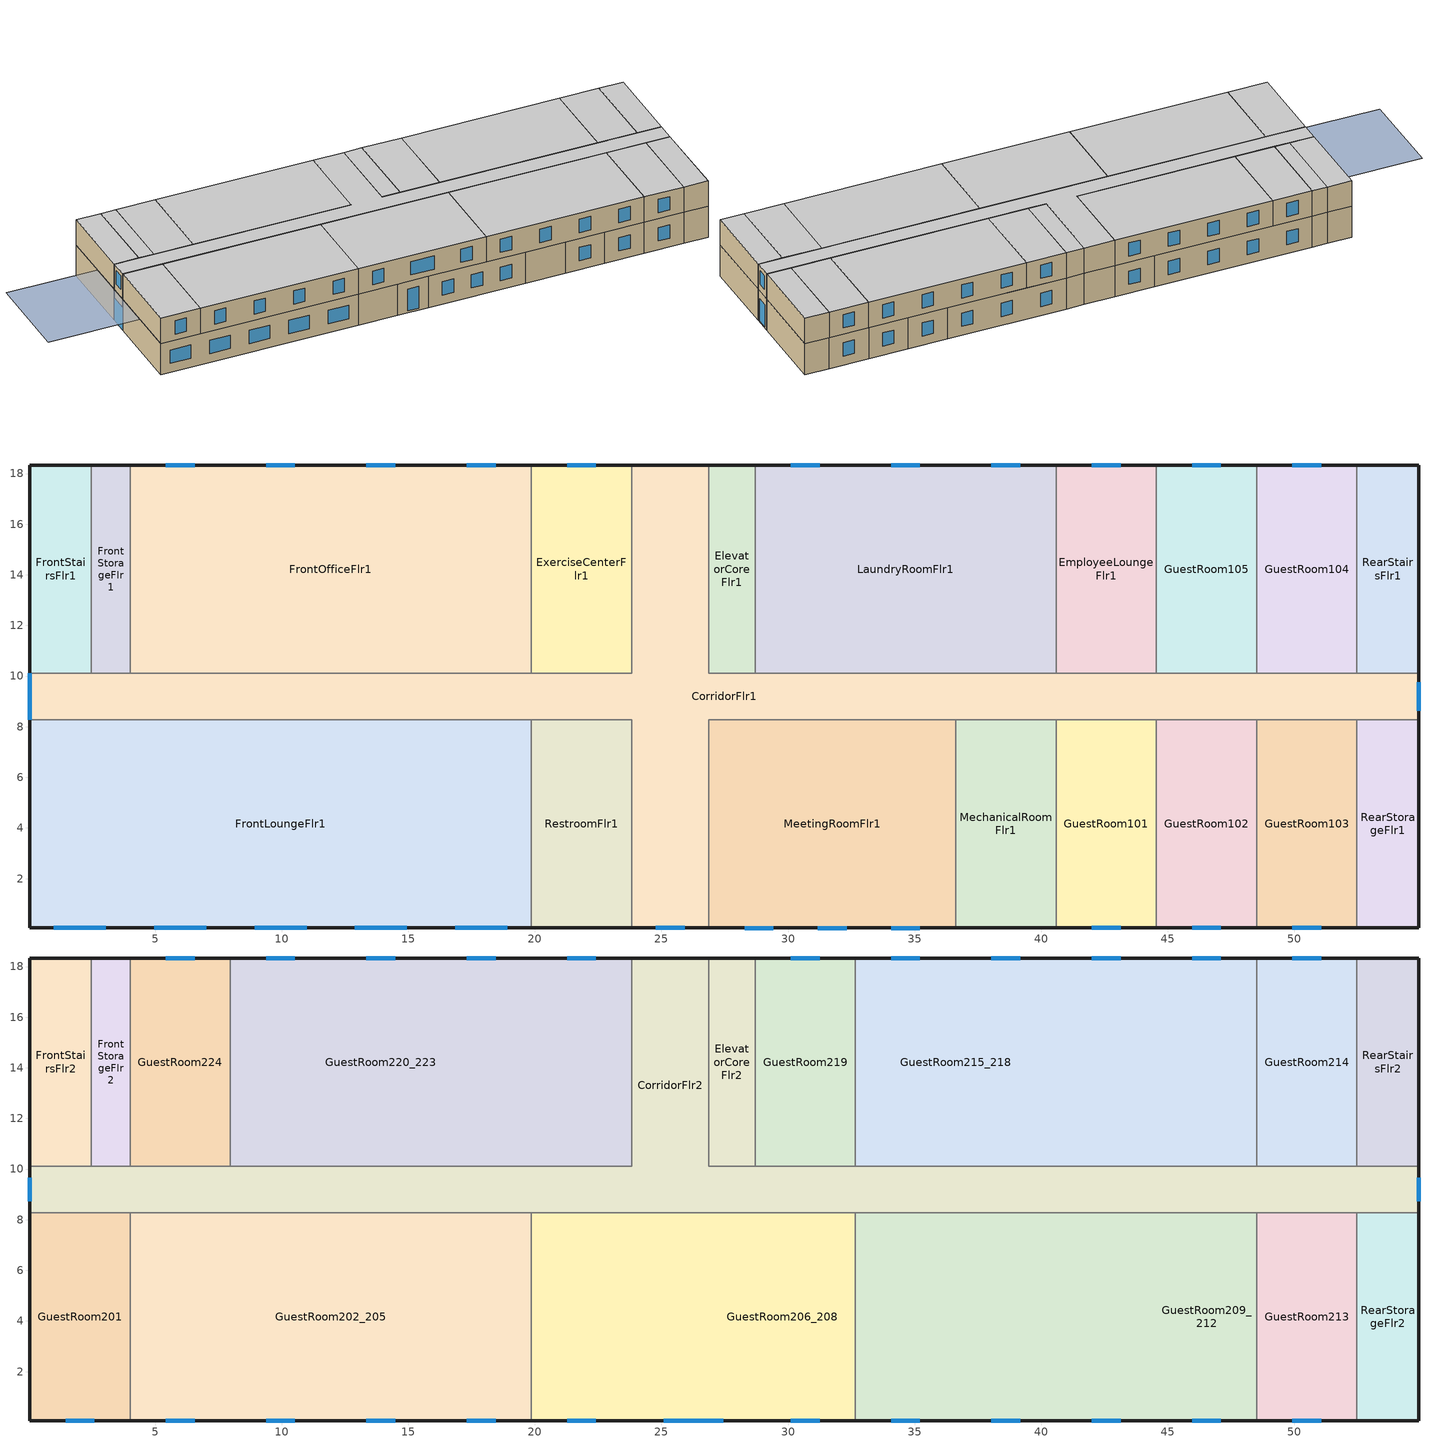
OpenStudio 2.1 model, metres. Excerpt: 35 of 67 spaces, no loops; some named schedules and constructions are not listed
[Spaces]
GuestRoom103
 floor ground: 52.47,8.28 52.47,0.05 48.51,0.05 48.51,8.28 z0
 wall outside: 48.51,0.05 52.47,0.05 z0:3.35
 wall to CorridorFlr1: 52.47,8.28 48.51,8.28 z0:3.35
 wall to RearStorageFlr1: 52.47,0.05 52.47,8.28 z0:3.35
 wall to GuestRoom102: 48.51,8.28 48.51,0.05 z0:3.35
 window: 49.92,0.05 51.06,0.05 z0.95:2.4
FrontStorageFlr1
 floor ground: 4.01,18.34 4.01,10.11 2.49,10.11 2.49,18.34 z0
 wall outside: 4.01,18.34 2.49,18.34 z0:3.35
 wall to FrontOfficeFlr1: 4.01,10.11 4.01,18.34 z0:3.35
 wall to CorridorFlr1: 2.49,10.11 4.01,10.11 z0:3.35
 wall to FrontStairsFlr1: 2.49,18.34 2.49,10.11 z0:3.35
CorridorFlr1
 floor ground: 26.87,18.34 26.87,10.11 54.91,10.11 54.91,8.28 26.87,8.28 26.87,0.05 23.82,0.05 23.82,8.28 0.05,8.28 0.05,10.11 23.82,10.11 23.82,18.34 z0
 wall outside: 0.05,10.11 0.05,8.28 / 23.82,0.05 26.87,0.05 / 54.91,8.28 54.91,10.11 / 26.87,18.34 23.82,18.34 z0:3.35
 wall to RearStairsFlr1: 54.91,10.11 52.47,10.11 z0:3.35
 wall to FrontLoungeFlr1: 0.05,8.28 19.86,8.28 z0:3.35
 wall to GuestRoom104: 52.47,10.11 48.51,10.11 z0:3.35
 wall to LaundryRoomFlr1: 40.59,10.11 28.7,10.11 z0:3.35
 wall to MeetingRoomFlr1: 26.87,0.05 26.87,8.28 36.62,8.28 z0:3.35
 wall to ElevatorCoreFlr1: 28.7,10.11 26.87,10.11 26.87,18.34 z0:3.35
 wall to RestroomFlr1: 19.86,8.28 23.82,8.28 23.82,0.05 z0:3.35
 wall to GuestRoom102: 44.55,8.28 48.51,8.28 z0:3.35
 wall to FrontStairsFlr1: 2.49,10.11 0.05,10.11 z0:3.35
 wall to RearStorageFlr1: 52.47,8.28 54.91,8.28 z0:3.35
 wall to MechanicalRoomFlr1: 36.62,8.28 40.59,8.28 z0:3.35
 wall to ExerciseCenterFlr1: 23.82,18.34 23.82,10.11 19.86,10.11 z0:3.35
 wall to EmployeeLoungeFlr1: 44.55,10.11 40.59,10.11 z0:3.35
 wall to GuestRoom101: 40.59,8.28 44.55,8.28 z0:3.35
 wall to GuestRoom105: 48.51,10.11 44.55,10.11 z0:3.35
 wall to FrontOfficeFlr1: 19.86,10.11 4.01,10.11 z0:3.35
 window: 0.05,10.11 0.05,8.28 z0:2.44; 24.78,0.05 25.92,0.05 / 54.91,8.62 54.91,9.76 z0.19:2.55
MechanicalRoomFlr1
 floor ground: 40.59,8.28 40.59,0.05 36.62,0.05 36.62,8.28 z0
 wall outside: 36.62,0.05 40.59,0.05 z0:3.35
 wall to GuestRoom101: 40.59,0.05 40.59,8.28 z0:3.35
 wall to MeetingRoomFlr1: 36.62,8.28 36.62,0.05 z0:3.35
FrontLoungeFlr1
 floor ground: 19.86,8.28 19.86,0.05 0.05,0.05 0.05,8.28 z0
 wall outside: 0.05,8.28 0.05,0.05 19.86,0.05 z0:3.35
 wall to RestroomFlr1: 19.86,0.05 19.86,8.28 z0:3.35
 window: 16.85,0.05 18.91,0.05 / 12.89,0.05 14.94,0.05 / 8.93,0.05 10.98,0.05 / 1,0.05 3.06,0.05 / 4.97,0.05 7.02,0.05 z0.95:2.4
GuestRoom102
 floor ground: 48.51,8.28 48.51,0.05 44.55,0.05 44.55,8.28 z0
 wall outside: 44.55,0.05 48.51,0.05 z0:3.35
 wall to GuestRoom101: 44.55,8.28 44.55,0.05 z0:3.35
 window: 45.96,0.05 47.1,0.05 z0.95:2.4
GuestRoom104
 floor ground: 52.47,18.34 52.47,10.11 48.51,10.11 48.51,18.34 z0
 wall outside: 52.47,18.34 48.51,18.34 z0:3.35
 wall to GuestRoom105: 48.51,18.34 48.51,10.11 z0:3.35
 wall to RearStairsFlr1: 52.47,10.11 52.47,18.34 z0:3.35
 window: 51.06,18.34 49.92,18.34 z0.95:2.4
ExerciseCenterFlr1
 floor ground: 23.82,18.34 23.82,10.11 19.86,10.11 19.86,18.34 z0
 wall outside: 23.82,18.34 19.86,18.34 z0:3.35
 wall to FrontOfficeFlr1: 19.86,18.34 19.86,10.11 z0:3.35
 window: 22.41,18.34 21.27,18.34 z0.95:2.4
FrontStairsFlr1
 floor ground: 2.49,18.34 2.49,10.11 0.05,10.11 0.05,18.34 z0
 wall outside: 2.49,18.34 0.05,18.34 0.05,10.11 z0:3.35
RestroomFlr1
 floor ground: 23.82,8.28 23.82,0.05 19.86,0.05 19.86,8.28 z0
 wall outside: 19.86,0.05 23.82,0.05 z0:3.35
MeetingRoomFlr1
 floor ground: 36.62,8.28 36.62,0.05 26.87,0.05 26.87,8.28 z0
 wall outside: 26.87,0.05 36.62,0.05 z0:3.35
 window: 34.07,0.05 35.21,0.05 / 28.28,0.05 29.42,0.05 / 31.18,0.05 32.32,0.05 z0.95:2.4
LaundryRoomFlr1
 floor ground: 40.59,18.34 40.59,10.11 28.7,10.11 28.7,18.34 z0
 wall outside: 40.59,18.34 28.7,18.34 z0:3.35
 wall to EmployeeLoungeFlr1: 40.59,10.11 40.59,18.34 z0:3.35
 wall to ElevatorCoreFlr1: 28.7,18.34 28.7,10.11 z0:3.35
 window: 39.18,18.34 38.04,18.34 / 31.25,18.34 30.11,18.34 / 35.21,18.34 34.07,18.34 z0.95:2.4
FrontOfficeFlr1
 floor ground: 19.86,18.34 19.86,10.11 4.01,10.11 4.01,18.34 z0
 wall outside: 19.86,18.34 4.01,18.34 z0:3.35
 window: 14.49,18.34 13.35,18.34 / 10.52,18.34 9.39,18.34 / 18.45,18.34 17.31,18.34 / 6.56,18.34 5.42,18.34 z0.95:2.4
ElevatorCoreFlr1
 floor ground: 28.7,18.34 28.7,10.11 26.87,10.11 26.87,18.34 z0
 wall outside: 28.7,18.34 26.87,18.34 z0:3.35
RearStairsFlr1
 floor ground: 54.91,18.34 54.91,10.11 52.47,10.11 52.47,18.34 z0
 wall outside: 54.91,10.11 54.91,18.34 52.47,18.34 z0:3.35
EmployeeLoungeFlr1
 floor ground: 44.55,18.34 44.55,10.11 40.59,10.11 40.59,18.34 z0
 wall outside: 44.55,18.34 40.59,18.34 z0:3.35
 wall to GuestRoom105: 44.55,10.11 44.55,18.34 z0:3.35
 window: 43.14,18.34 42,18.34 z0.95:2.4
RearStorageFlr1
 floor ground: 54.91,8.28 54.91,0.05 52.47,0.05 52.47,8.28 z0
 wall outside: 52.47,0.05 54.91,0.05 54.91,8.28 z0:3.35
GuestRoom101
 floor ground: 44.55,8.28 44.55,0.05 40.59,0.05 40.59,8.28 z0
 wall outside: 40.59,0.05 44.55,0.05 z0:3.35
 window: 42,0.05 43.14,0.05 z0.95:2.4
GuestRoom105
 floor ground: 48.51,18.34 48.51,10.11 44.55,10.11 44.55,18.34 z0
 wall outside: 48.51,18.34 44.55,18.34 z0:3.35
 window: 47.1,18.34 45.96,18.34 z0.95:2.4
CorridorFlr2
 floor to CorridorFlr1: 26.87,18.34 26.87,10.11 54.91,10.11 54.91,8.28 0.05,8.28 0.05,10.11 23.82,10.11 23.82,18.34 z3.35
 wall outside: 0.05,10.11 0.05,8.28 / 54.91,8.28 54.91,10.11 / 26.87,18.34 23.82,18.34 z3.35:6.1
 wall to GuestRoom201: 0.05,8.28 4.01,8.28 z3.35:6.1
 wall to GuestRoom213: 48.51,8.28 52.47,8.28 z3.35:6.1
 wall to GuestRoom219: 32.66,10.11 28.7,10.11 z3.35:6.1
 wall to GuestRoom209_212: 32.66,8.28 48.51,8.28 z3.35:6.1
 wall to FrontStorageFlr2: 4.01,10.11 2.49,10.11 z3.35:6.1
 wall to RearStairsFlr2: 54.91,10.11 52.47,10.11 z3.35:6.1
 wall to ElevatorCoreFlr2: 28.7,10.11 26.87,10.11 26.87,18.34 z3.35:6.1
 wall to GuestRoom215_218: 48.51,10.11 32.66,10.11 z3.35:6.1
 wall to RearStorageFlr2: 52.47,8.28 54.91,8.28 z3.35:6.1
 wall to FrontStairsFlr2: 2.49,10.11 0.05,10.11 z3.35:6.1
 wall to GuestRoom206_208: 19.86,8.28 32.66,8.28 z3.35:6.1
 wall to GuestRoom220_223: 23.82,18.34 23.82,10.11 7.97,10.11 z3.35:6.1
 wall to GuestRoom202_205: 4.01,8.28 19.86,8.28 z3.35:6.1
 wall to GuestRoom224: 7.97,10.11 4.01,10.11 z3.35:6.1
 wall to GuestRoom214: 52.47,10.11 48.51,10.11 z3.35:6.1
 window: 0.05,9.66 0.05,8.73 / 54.91,8.73 54.91,9.66 z4.19:5.61
 ceiling to CorridorFlr3: 54.91,8.28 54.91,10.11 26.87,10.11 26.87,18.34 23.82,18.34 23.82,10.11 0.05,10.11 0.05,8.28 z6.1
GuestRoom201
 floor to FrontLoungeFlr1: 4.01,8.28 4.01,0.05 0.05,0.05 0.05,8.28 z3.35
 wall outside: 0.05,8.28 0.05,0.05 4.01,0.05 z3.35:6.1
 wall to GuestRoom202_205: 4.01,0.05 4.01,8.28 z3.35:6.1
 window: 1.46,0.05 2.6,0.05 z4:5.45
 ceiling to GuestRoom301: 4.01,0.05 4.01,8.28 0.05,8.28 0.05,0.05 z6.1
GuestRoom220_223
 floor to FrontOfficeFlr1: 19.86,18.34 19.86,10.11 7.97,10.11 7.97,18.34 z3.35
 floor to ExerciseCenterFlr1: 23.82,18.34 23.82,10.11 19.86,10.11 19.86,18.34 z3.35
 wall outside: 23.82,18.34 7.97,18.34 z3.35:6.1
 wall to GuestRoom224: 7.97,18.34 7.97,10.11 z3.35:6.1
 window: 22.41,18.34 21.27,18.34 / 18.45,18.34 17.31,18.34 / 14.49,18.34 13.35,18.34 / 10.52,18.34 9.39,18.34 z4:5.45
 ceiling to GuestRoom320_323: 23.82,10.11 23.82,18.34 7.97,18.34 7.97,10.11 z6.1
GuestRoom202_205
 floor to FrontLoungeFlr1: 19.86,8.28 19.86,0.05 4.01,0.05 4.01,8.28 z3.35
 wall outside: 4.01,0.05 19.86,0.05 z3.35:6.1
 wall to GuestRoom206_208: 19.86,0.05 19.86,8.28 z3.35:6.1
 window: 17.31,0.05 18.45,0.05 / 9.39,0.05 10.52,0.05 / 13.35,0.05 14.49,0.05 / 5.42,0.05 6.56,0.05 z4:5.45
 ceiling to GuestRoom302_305: 19.86,0.05 19.86,8.28 4.01,8.28 4.01,0.05 z6.1
GuestRoom219
 floor to LaundryRoomFlr1: 32.66,18.34 32.66,10.11 28.7,10.11 28.7,18.34 z3.35
 wall outside: 32.66,18.34 28.7,18.34 z3.35:6.1
 wall to GuestRoom215_218: 32.66,10.11 32.66,18.34 z3.35:6.1
 wall to ElevatorCoreFlr2: 28.7,18.34 28.7,10.11 z3.35:6.1
 window: 31.25,18.34 30.11,18.34 z4:5.45
 ceiling to GuestRoom319: 32.66,10.11 32.66,18.34 28.7,18.34 28.7,10.11 z6.1
GuestRoom215_218
 floor to EmployeeLoungeFlr1: 44.55,18.34 44.55,10.11 40.59,10.11 40.59,18.34 z3.35
 floor to LaundryRoomFlr1: 40.59,18.34 40.59,10.11 32.66,10.11 32.66,18.34 z3.35
 floor to GuestRoom105: 48.51,18.34 48.51,10.11 44.55,10.11 44.55,18.34 z3.35
 wall outside: 48.51,18.34 32.66,18.34 z3.35:6.1
 wall to GuestRoom214: 48.51,10.11 48.51,18.34 z3.35:6.1
 window: 43.14,18.34 42,18.34 / 39.18,18.34 38.04,18.34 / 47.1,18.34 45.96,18.34 / 35.21,18.34 34.07,18.34 z4:5.45
 ceiling to GuestRoom315_318: 48.51,10.11 48.51,18.34 32.66,18.34 32.66,10.11 z6.1
GuestRoom213
 floor to GuestRoom103: 52.47,8.28 52.47,0.05 48.51,0.05 48.51,8.28 z3.35
 wall outside: 48.51,0.05 52.47,0.05 z3.35:6.1
 wall to GuestRoom209_212: 48.51,8.28 48.51,0.05 z3.35:6.1
 wall to RearStorageFlr2: 52.47,0.05 52.47,8.28 z3.35:6.1
 window: 49.92,0.05 51.06,0.05 z4:5.45
 ceiling to GuestRoom313: 52.47,0.05 52.47,8.28 48.51,8.28 48.51,0.05 z6.1
FrontStorageFlr2
 floor to FrontStorageFlr1: 4.01,18.34 4.01,10.11 2.49,10.11 2.49,18.34 z3.35
 wall outside: 4.01,18.34 2.49,18.34 z3.35:6.1
 wall to FrontStairsFlr2: 2.49,18.34 2.49,10.11 z3.35:6.1
 wall to GuestRoom224: 4.01,10.11 4.01,18.34 z3.35:6.1
 ceiling to FrontStorageFlr3: 4.01,10.11 4.01,18.34 2.49,18.34 2.49,10.11 z6.1
GuestRoom206_208
 floor to RestroomFlr1: 23.82,8.28 23.82,0.05 19.86,0.05 19.86,8.28 z3.35
 floor to CorridorFlr1: 26.87,8.28 26.87,0.05 23.82,0.05 23.82,8.28 z3.35
 floor to MeetingRoomFlr1: 32.66,8.28 32.66,0.05 26.87,0.05 26.87,8.28 z3.35
 wall outside: 19.86,0.05 32.66,0.05 z3.35:6.1
 wall to GuestRoom209_212: 32.66,0.05 32.66,8.28 z3.35:6.1
 window: 25.08,0.05 27.44,0.05 / 21.27,0.05 22.41,0.05 / 30.11,0.05 31.25,0.05 z4:5.45
 ceiling to GuestRoom306_308: 32.66,0.05 32.66,8.28 19.86,8.28 19.86,0.05 z6.1
RearStorageFlr2
 floor to RearStorageFlr1: 54.91,8.28 54.91,0.05 52.47,0.05 52.47,8.28 z3.35
 wall outside: 52.47,0.05 54.91,0.05 54.91,8.28 z3.35:6.1
 ceiling to RearStorageFlr3: 54.91,0.05 54.91,8.28 52.47,8.28 52.47,0.05 z6.1
ElevatorCoreFlr2
 floor to ElevatorCoreFlr1: 28.7,18.34 28.7,10.11 26.87,10.11 26.87,18.34 z3.35
 wall outside: 28.7,18.34 26.87,18.34 z3.35:6.1
 ceiling to ElevatorCoreFlr3: 28.7,10.11 28.7,18.34 26.87,18.34 26.87,10.11 z6.1
GuestRoom224
 floor to FrontOfficeFlr1: 7.97,18.34 7.97,10.11 4.01,10.11 4.01,18.34 z3.35
 wall outside: 7.97,18.34 4.01,18.34 z3.35:6.1
 window: 6.56,18.34 5.42,18.34 z4:5.45
 ceiling to GuestRoom324: 7.97,10.11 7.97,18.34 4.01,18.34 4.01,10.11 z6.1
RearStairsFlr2
 floor to RearStairsFlr1: 54.91,18.34 54.91,10.11 52.47,10.11 52.47,18.34 z3.35
 wall outside: 54.91,10.11 54.91,18.34 52.47,18.34 z3.35:6.1
 wall to GuestRoom214: 52.47,18.34 52.47,10.11 z3.35:6.1
 ceiling to RearStairsFlr3: 54.91,10.11 54.91,18.34 52.47,18.34 52.47,10.11 z6.1
FrontStairsFlr2
 floor to FrontStairsFlr1: 2.49,18.34 2.49,10.11 0.05,10.11 0.05,18.34 z3.35
 wall outside: 2.49,18.34 0.05,18.34 0.05,10.11 z3.35:6.1
 ceiling to FrontStairsFlr3: 2.49,10.11 2.49,18.34 0.05,18.34 0.05,10.11 z6.1
GuestRoom209_212
 floor to GuestRoom102: 48.51,8.28 48.51,0.05 44.55,0.05 44.55,8.28 z3.35
 floor to GuestRoom101: 44.55,8.28 44.55,0.05 40.59,0.05 40.59,8.28 z3.35
 floor to MeetingRoomFlr1: 36.62,8.28 36.62,0.05 32.66,0.05 32.66,8.28 z3.35
 floor to MechanicalRoomFlr1: 40.59,8.28 40.59,0.05 36.62,0.05 36.62,8.28 z3.35
 wall outside: 32.66,0.05 48.51,0.05 z3.35:6.1
 window: 34.07,0.05 35.21,0.05 / 38.04,0.05 39.18,0.05 / 45.96,0.05 47.1,0.05 / 42,0.05 43.14,0.05 z4:5.45
 ceiling to GuestRoom309_312: 48.51,0.05 48.51,8.28 32.66,8.28 32.66,0.05 z6.1
GuestRoom214
 floor to GuestRoom104: 52.47,18.34 52.47,10.11 48.51,10.11 48.51,18.34 z3.35
 wall outside: 52.47,18.34 48.51,18.34 z3.35:6.1
 window: 51.06,18.34 49.92,18.34 z4:5.45
 ceiling to GuestRoom314: 52.47,10.11 52.47,18.34 48.51,18.34 48.51,10.11 z6.1
shading: 0,4.57 0,13.72 -9.14,13.72 -9.14,4.57 z3.35
[Site]
Whitehorse_YT_CAN: Latitude {deg}=60.72; Longitude {deg}=-135.07; Time Zone {hr}=-8; Elevation {m}=703; Terrain=Suburbs
[Building]
NECB 2011-SmallHotel-NECB HDD Method-CAN_YT_Whitehorse.719640_CWEC.epw created: 2017-06-30 16:48:31 +0000: North Axis {deg}=180; Default Construction Set=NECB 2011 - SmHotel - NECB HDD Method at climate 7b; Standards Number of Stories=4; Standards Number of Above Ground Stories=4; Standards Building Type=SmallHotel
[Site:GroundTemperature:BuildingSurface]
19.527, 19.502, 19.536, 19.598, 20.002, 21.64, 22.225, 22.375, 21.449, 20.121, 19.802, 19.633
[Site:WaterMainsTemperature]
Calculation Method=Correlation; Annual Average Outdoor Air Temperature {C}=-1.08333; Maximum Difference In Monthly Average Outdoor Air Temperatures {deltaC}=34.5
[SizingPeriod:DesignDay] Barometric Pressure {Pa}=93160; Sky Clearness=0; Rain Indicator=0; Snow Indicator=0; Day of Month=21; Daylight Saving Time Indicator=0; Humidity Indicating Type=Wetbulb; Dry-Bulb Temperature Range Modifier Type=DefaultMultipliers
Name | Maximum Dry-Bulb Temperature {C} | Daily Dry-Bulb Temperature Range {deltaC} | Humidity Indicating Conditions at Maximum Dry-Bulb | Wind Speed {m/s} | Wind Direction {deg} | Month | Day Type | Solar Model Indicator | ASHRAE Taub | ASHRAE Taud
Whitehorse Ann Clg .4% Condns DB=>MWB | 25.6 | 11.6 | 14.1 | 3.5 | 160 | 7 | SummerDesignDay | ASHRAETau | 0.378 | 2.196
Whitehorse Ann Clg .4% Condns WB=>MDB | 23.5 | 11.6 | 14.7 | 3.5 | 160 | 7 | SummerDesignDay | ASHRAETau | 0.378 | 2.196
Whitehorse Ann Htg 99.6% Condns DB | -40 | 0 | -40 | 0.6 | 0 | 1 | WinterDesignDay | ASHRAEClearSky
[Material:NoMass]
CP02 CARPET PAD: Roughness=VeryRough; Thermal Resistance {m2-K/W}=0.21648; Thermal Absorptance=0.9; Solar Absorptance=0.7; Visible Absorptance=0.8
[Material]
Name | Roughness | Thickness {m} | Conductivity {W/m-K} | Density {kg/m3} | Specific Heat {J/kg-K} | Thermal Absorptance | Solar Absorptance | Visible Absorptance
100mm Normalweight concrete floor | MediumSmooth | 0.1016 | 2.31 | 2322 | 832
G01 13mm gypsum board | Smooth | 0.0127 | 0.16 | 800 | 1090 | 0.9 | 0.7 | 0.5
G05 25mm wood | MediumSmooth | 0.0254 | 0.15 | 608 | 1630 | 0.9 | 0.5 | 0.5
[Construction]
Typical Interior Floor: 100mm Normalweight concrete floor, CP02 CARPET PAD
Typical Interior Wall: G01 13mm gypsum board, G01 13mm gypsum board
Typical Interior Ceiling: CP02 CARPET PAD, 100mm Normalweight concrete floor
Typical Interior Window: Clear 3mm
Typical Interior Door; Typical Interior Partition: G05 25mm wood
Customized Fenestration: cond=0.220 tvis=0.220 tsol=0.232: Customized Fenestration:: cond=0.220 tvis=0.220 tsol=0.232
Customized Fenestration: cond=0.220 tvis=0.441 tsol=0.279: Customized Fenestration:: cond=0.220 tvis=0.441 tsol=0.279
Customized Fenestration: cond=0.220 tvis=0.294 tsol=0.332: Customized Fenestration:: cond=0.220 tvis=0.294 tsol=0.332
Customized Fenestration: cond=0.220 tvis=0.898 tsol=0.837: Customized Fenestration:: cond=0.220 tvis=0.898 tsol=0.837
[DefaultConstructionSet]
NECB 2011 - SmHotel - NECB HDD Method at climate 7b: Default Exterior Surface Constructions=NECB 2011 - SmHotel - NECB HDD Method at climate 7b; Default Interior Surface Constructions=Default Surface Constructions 2; Default Ground Contact Surface Constructions=NECB 2011 - SmHotel - NECB HDD Method at climate 7b 1; Default Exterior SubSurface Constructions=NECB 2011 - SmHotel - NECB HDD Method at climate 7b; Default Interior SubSurface Constructions=Default Sub Surface Constructions 2; Interior Partition Construction=Typical Interior Partition
[DefaultSurfaceConstructions]
Name | Floor Construction | Wall Construction | Roof Ceiling Construction
Default Surface Constructions 2 | Typical Interior Floor | Typical Interior Wall | Typical Interior Ceiling
NECB 2011 - SmHotel - NECB HDD Method at climate 7b | Customized opaque construction {b6e6980d-f9ce-4563-b4f9-e8d06c49eb08} to conductance of 0.162 | Customized opaque construction {3124539f-1a14-46c7-a4a0-7cc0cec9b20c} to conductance of 0.21 | Customized opaque construction {9887b55e-a6e0-4bee-a779-59ad455b0d6f} to conductance of 0.162
NECB 2011 - SmHotel - NECB HDD Method at climate 7b 1 | Customized opaque construction {15095b2c-75a5-4905-a1e5-67b1da98daad} to conductance of 0.757 | Customized opaque construction {15095b2c-75a5-4905-a1e5-67b1da98daad} to conductance of 0.284 | Customized opaque construction {15095b2c-75a5-4905-a1e5-67b1da98daad} to conductance of 0.284
[DefaultSubSurfaceConstructions]
Name | Fixed Window Construction | Operable Window Construction | Door Construction | Glass Door Construction | Overhead Door Construction | Skylight Construction | Tubular Daylight Dome Construction | Tubular Daylight Diffuser Construction
Default Sub Surface Constructions 2 | Typical Interior Window | Typical Interior Window | Typical Interior Door
NECB 2011 - SmHotel - NECB HDD Method at climate 7b | Customized Fenestration: cond=0.220 tvis=0.220 tsol=0.232 | Customized Fenestration: cond=0.220 tvis=0.220 tsol=0.232 | Customized opaque construction {3133b8ce-da99-496d-9bcb-5a3419247703} to conductance of 2.2 | Customized Fenestration: cond=0.220 tvis=0.441 tsol=0.279 | Customized opaque construction {ce09a3fc-4382-40ce-b0b4-e3fbd087a4b7} to conductance of 2.2 | Customized Fenestration: cond=0.220 tvis=0.294 tsol=0.332 | Customized Fenestration: cond=0.220 tvis=0.898 tsol=0.837 | Customized Fenestration: cond=0.220 tvis=0.898 tsol=0.837
[WindowMaterial:Glazing]
Clear 3mm: Optical Data Type=SpectralAverage; Thickness {m}=0.003; Solar Transmittance at Normal Incidence=0.837; Front Side Solar Reflectance at Normal Incidence=0.075; Back Side Solar Reflectance at Normal Incidence=0.075; Visible Transmittance at Normal Incidence=0.898; Front Side Visible Reflectance at Normal Incidence=0.081; Back Side Visible Reflectance at Normal Incidence=0.081; Infrared Transmittance at Normal Incidence=0; Front Side Infrared Hemispherical Emissivity=0.84; Back Side Infrared Hemispherical Emissivity=0.84; Conductivity {W/m-K}=0.9; Dirt Correction Factor for Solar and Visible Transmittance=1; Solar Diffusing=No
[WindowMaterial:SimpleGlazingSystem] U-Factor {W/m2-K}=2.2; Solar Heat Gain Coefficient=0.6; Visible Transmittance=0.21
Customized Fenestration:: cond=0.220 tvis=0.220 tsol=0.232; Customized Fenestration:: cond=0.220 tvis=0.441 tsol=0.279; Customized Fenestration:: cond=0.220 tvis=0.294 tsol=0.332; Customized Fenestration:: cond=0.220 tvis=0.898 tsol=0.837
[Space]
Name | Space Type | Building Story | Thermal Zone
GuestRoom103 | Space Function Hway lodging - rooms | BuildingStory1 | Sp-GuestRoom103 Sys-1 Flr-2 Sch-F HPlcmt-north ZN
GuestRoom209_212 | Space Function Hway lodging - rooms | BuildingStory2 | Sp-GuestRoom209_212 Sys-1 Flr-1 Sch-F HPlcmt-north ZN
CorridorFlr2 | Space Function Corr. >= 2.4m wide-sch-F | BuildingStory2 | Sp-CorridorFlr2 Sys-1 Flr-1 Sch-F HPlcmt-south ZN
FrontStairsFlr2 | Space Function Stairway-sch-F | BuildingStory2 | Sp-FrontStairsFlr2 Sys-4 Flr-1 Sch-F HPlcmt-east ZN
FrontStorageFlr1 | Space Function Storage area - occsens | BuildingStory1 | Sp-FrontStorageFlr1 Sys-4 Flr-2 Sch-E HPlcmt-south ZN
GuestRoom105 | Space Function Hway lodging - rooms | BuildingStory1 | Sp-GuestRoom105 Sys-1 Flr-2 Sch-F HPlcmt-south ZN
CorridorFlr1 | Space Function Corr. >= 2.4m wide-sch-F | BuildingStory1 | Sp-CorridorFlr1 Sys-3 Flr-2 Sch-F HPlcmt-north ZN
GuestRoom224 | Space Function Hway lodging - rooms | BuildingStory2 | Sp-GuestRoom224 Sys-1 Flr-1 Sch-F HPlcmt-south ZN
MechanicalRoomFlr1 | Space Function Electrical/Mechanical-sch-F | BuildingStory1 | Sp-MechanicalRoomFlr1 Sys-3 Flr-2 Sch-F HPlcmt-north ZN
GuestRoom215_218 | Space Function Hway lodging - rooms | BuildingStory2 | Sp-GuestRoom215_218 Sys-1 Flr-1 Sch-F HPlcmt-south ZN
GuestRoom201 | Space Function Hway lodging - rooms | BuildingStory2 | Sp-GuestRoom201 Sys-1 Flr-1 Sch-F HPlcmt-east ZN
ElevatorCoreFlr1 | Space Function Lobby - elevator | BuildingStory1 | Sp-ElevatorCoreFlr1 Sys-3 Flr-2 Sch-C HPlcmt-south ZN
GuestRoom220_223 | Space Function Hway lodging - rooms | BuildingStory2 | Sp-GuestRoom220_223 Sys-1 Flr-1 Sch-F HPlcmt-south ZN
FrontLoungeFlr1 | Space Function Hotel/Motel - lobby | BuildingStory1 | Sp-FrontLoungeFlr1 Sys-3 Flr-2 Sch-H HPlcmt-north ZN
GuestRoom101 | Space Function Hway lodging - rooms | BuildingStory1 | Sp-GuestRoom101 Sys-1 Flr-2 Sch-F HPlcmt-north ZN
GuestRoom102 | Space Function Hway lodging - rooms | BuildingStory1 | Sp-GuestRoom102 Sys-1 Flr-2 Sch-F HPlcmt-north ZN
GuestRoom202_205 | Space Function Hway lodging - rooms | BuildingStory2 | Sp-GuestRoom202_205 Sys-1 Flr-1 Sch-F HPlcmt-north ZN
GuestRoom104 | Space Function Hway lodging - rooms | BuildingStory1 | Sp-GuestRoom104 Sys-1 Flr-2 Sch-F HPlcmt-south ZN
ExerciseCenterFlr1 | Space Function Gym - fitness | BuildingStory1 | Sp-ExerciseCenterFlr1 Sys-6 Flr-2 Sch-B HPlcmt-south ZN
FrontStairsFlr1 | Space Function Stairway-sch-F | BuildingStory1 | Sp-FrontStairsFlr1 Sys-4 Flr-2 Sch-F HPlcmt-east ZN
RestroomFlr1 | Space Function Washroom-sch-F | BuildingStory1 | Sp-RestroomFlr1 Sys-3 Flr-2 Sch-F HPlcmt-north ZN
GuestRoom219 | Space Function Hway lodging - rooms | BuildingStory2 | Sp-GuestRoom219 Sys-1 Flr-1 Sch-F HPlcmt-south ZN
GuestRoom213 | Space Function Hway lodging - rooms | BuildingStory2 | Sp-GuestRoom213 Sys-1 Flr-1 Sch-F HPlcmt-north ZN
MeetingRoomFlr1 | Space Function Electrical/Mechanical-sch-F | BuildingStory1 | Sp-MeetingRoomFlr1 Sys-3 Flr-2 Sch-F HPlcmt-north ZN
RearStorageFlr2 | Space Function Storage area - occsens | BuildingStory2 | Sp-RearStorageFlr2 Sys-4 Flr-1 Sch-E HPlcmt-west ZN
FrontStorageFlr2 | Space Function Storage area - occsens | BuildingStory2 | Sp-FrontStorageFlr2 Sys-4 Flr-1 Sch-E HPlcmt-south ZN
RearStairsFlr1 | Space Function Stairway-sch-F | BuildingStory1 | Sp-RearStairsFlr1 Sys-1 Flr-2 Sch-F HPlcmt-west ZN
GuestRoom206_208 | Space Function Hway lodging - rooms | BuildingStory2 | Sp-GuestRoom206_208 Sys-1 Flr-1 Sch-F HPlcmt-north ZN
ElevatorCoreFlr2 | Space Function Lobby - elevator | BuildingStory2 | Sp-ElevatorCoreFlr2 Sys-3 Flr-1 Sch-C HPlcmt-south ZN
RearStorageFlr1 | Space Function Storage area - occsens | BuildingStory1 | Sp-RearStorageFlr1 Sys-4 Flr-2 Sch-E HPlcmt-west ZN
LaundryRoomFlr1 | Space Function Storage area - occsens | BuildingStory1 | Sp-LaundryRoomFlr1 Sys-4 Flr-2 Sch-E HPlcmt-south ZN
FrontOfficeFlr1 | Space Function Office - enclosed | BuildingStory1 | Sp-FrontOfficeFlr1 Sys-6 Flr-2 Sch-A HPlcmt-south ZN
EmployeeLoungeFlr1 | Space Function Lounge/recreation | BuildingStory1 | Sp-EmployeeLoungeFlr1 Sys-3 Flr-2 Sch-B HPlcmt-south ZN
RearStairsFlr2 | Space Function Stairway-sch-F | BuildingStory2 | Sp-RearStairsFlr2 Sys-1 Flr-1 Sch-F HPlcmt-west ZN
GuestRoom214 | Space Function Hway lodging - rooms | BuildingStory2 | Sp-GuestRoom214 Sys-1 Flr-1 Sch-F HPlcmt-south ZN
[SpaceType] Standards Building Type=Space Function
Name | Default Schedule Set | Design Specification Outdoor Air Object | Standards Space Type
Space Function Corr. >= 2.4m wide-sch-F | Space Function Corr. >= 2.4m wide-sch-F Schedule Set | Space Function Corr. >= 2.4m wide-sch-F Ventilation | Corr. >= 2.4m wide-sch-F
Space Function Lobby - elevator | Space Function Lobby - elevator Schedule Set | Space Function Lobby - elevator Ventilation | Lobby - elevator
Space Function Lounge/recreation | Space Function Lounge/recreation Schedule Set | Space Function Lounge/recreation Ventilation | Lounge/recreation
Space Function Gym - fitness | Space Function Gym - fitness Schedule Set | Space Function Gym - fitness Ventilation | Gym - fitness
Space Function Hotel/Motel - lobby | Space Function Hotel/Motel - lobby Schedule Set | Space Function Hotel/Motel - lobby Ventilation | Hotel/Motel - lobby
Space Function Office - enclosed | Space Function Office - enclosed Schedule Set | Space Function Office - enclosed Ventilation | Office - enclosed
Space Function Stairway-sch-F | Space Function Stairway-sch-F Schedule Set | Space Function Stairway-sch-F Ventilation | Stairway-sch-F
Space Function Storage area - occsens | Space Function Storage area - occsens Schedule Set | Space Function Storage area - occsens Ventilation | Storage area - occsens
Space Function Hway lodging - rooms | Space Function Hway lodging - rooms Schedule Set | Space Function Hway lodging - rooms Ventilation | Hway lodging - rooms
Space Function Electrical/Mechanical-sch-F | Space Function Electrical/Mechanical-sch-F Schedule Set | Space Function Electrical/Mechanical-sch-F Ventilation | Electrical/Mechanical-sch-F
Space Function Washroom-sch-F | Space Function Washroom-sch-F Schedule Set | Space Function Washroom-sch-F Ventilation | Washroom-sch-F
[People:Definition] Number of People Calculation Method=People/Area; Fraction Radiant=0.3
Name | People per Space Floor Area {person/m2}
Space Function Corr. >= 2.4m wide-sch-F People Definition; Space Function Storage area - occsens People Definition | 0.0100104
Space Function Electrical/Mechanical-sch-F People Definition; Space Function Stairway-sch-F People Definition | 0.0049514
Space Function Gym - fitness People Definition | 0.199993
Space Function Hotel/Motel - lobby People Definition; Space Function Lobby - elevator People Definition; Space Function Lounge/recreation People Definition | 0.0999967
Space Function Hway lodging - rooms People Definition | 0.0400417
Space Function Office - enclosed People Definition | 0.0500522
Space Function Washroom-sch-F People Definition | 0.0333681
[People] Work Efficiency Schedule=Work Efficiency Schedule; Clothing Insulation Schedule=Clothing Schedule; Air Velocity Schedule=Air Velocity Schedule
Name | People Definition | Space or SpaceType
Space Function Corr. >= 2.4m wide-sch-F People | Space Function Corr. >= 2.4m wide-sch-F People Definition | Space Function Corr. >= 2.4m wide-sch-F
Space Function Electrical/Mechanical-sch-F People | Space Function Electrical/Mechanical-sch-F People Definition | Space Function Electrical/Mechanical-sch-F
Space Function Gym - fitness People | Space Function Gym - fitness People Definition | Space Function Gym - fitness
Space Function Hotel/Motel - lobby People | Space Function Hotel/Motel - lobby People Definition | Space Function Hotel/Motel - lobby
Space Function Hway lodging - rooms People | Space Function Hway lodging - rooms People Definition | Space Function Hway lodging - rooms
Space Function Lobby - elevator People | Space Function Lobby - elevator People Definition | Space Function Lobby - elevator
Space Function Lounge/recreation People | Space Function Lounge/recreation People Definition | Space Function Lounge/recreation
Space Function Office - enclosed People | Space Function Office - enclosed People Definition | Space Function Office - enclosed
Space Function Stairway-sch-F People | Space Function Stairway-sch-F People Definition | Space Function Stairway-sch-F
Space Function Storage area - occsens People | Space Function Storage area - occsens People Definition | Space Function Storage area - occsens
Space Function Washroom-sch-F People | Space Function Washroom-sch-F People Definition | Space Function Washroom-sch-F
[Lights:Definition] Design Level Calculation Method=Watts/Area; Fraction Radiant=0.5; Fraction Visible=0.2
Name | Watts per Space Floor Area {W/m2}
Space Function Corr. >= 2.4m wide-sch-F Lights Definition | 7.09994
Space Function Electrical/Mechanical-sch-F Lights Definition | 13.2999
Space Function Gym - fitness Lights Definition | 9.79992
Space Function Hotel/Motel - lobby Lights Definition | 11.3999
Space Function Hway lodging - rooms Lights Definition | 8.09993
Space Function Lobby - elevator Lights Definition | 6.89994
Space Function Lounge/recreation Lights Definition | 8.45993
Space Function Office - enclosed Lights Definition | 11.8999
Space Function Stairway-sch-F Lights Definition | 7.39994
Space Function Storage area - occsens Lights Definition | 6.11995
Space Function Washroom-sch-F Lights Definition | 9.44992
[Lights]
Name | Lights Definition | Space or SpaceType
Space Function Corr. >= 2.4m wide-sch-F Lights | Space Function Corr. >= 2.4m wide-sch-F Lights Definition | Space Function Corr. >= 2.4m wide-sch-F
Space Function Electrical/Mechanical-sch-F Lights | Space Function Electrical/Mechanical-sch-F Lights Definition | Space Function Electrical/Mechanical-sch-F
Space Function Gym - fitness Lights | Space Function Gym - fitness Lights Definition | Space Function Gym - fitness
Space Function Hotel/Motel - lobby Lights | Space Function Hotel/Motel - lobby Lights Definition | Space Function Hotel/Motel - lobby
Space Function Hway lodging - rooms Lights | Space Function Hway lodging - rooms Lights Definition | Space Function Hway lodging - rooms
Space Function Lobby - elevator Lights | Space Function Lobby - elevator Lights Definition | Space Function Lobby - elevator
Space Function Lounge/recreation Lights | Space Function Lounge/recreation Lights Definition | Space Function Lounge/recreation
Space Function Office - enclosed Lights | Space Function Office - enclosed Lights Definition | Space Function Office - enclosed
Space Function Stairway-sch-F Lights | Space Function Stairway-sch-F Lights Definition | Space Function Stairway-sch-F
Space Function Storage area - occsens Lights | Space Function Storage area - occsens Lights Definition | Space Function Storage area - occsens
Space Function Washroom-sch-F Lights | Space Function Washroom-sch-F Lights Definition | Space Function Washroom-sch-F
[DesignSpecification:OutdoorAir] Outdoor Air Method=Sum
Name | Outdoor Air Flow per Floor Area {m3/s-m2}
Space Function Corr. >= 2.4m wide-sch-F Ventilation; Space Function Electrical/Mechanical-sch-F Ventilation; Space Function Stairway-sch-F Ventilation; Space Function Washroom-sch-F Ventilation | 0.0003048
Space Function Gym - fitness Ventilation | 0.0043688
Space Function Hotel/Motel - lobby Ventilation | 0.0014478
Space Function Hway lodging - rooms Ventilation | 0.0005588
Space Function Lobby - elevator Ventilation | 0.0041148
Space Function Lounge/recreation Ventilation | 0.0009398
Space Function Office - enclosed Ventilation | 0.0004318
Space Function Storage area - occsens Ventilation | 0.0003556
[DefaultScheduleSet] People Activity Level Schedule=NECB-Activity; Infiltration Schedule=Always On
Name | Number of People Schedule | Lighting Schedule | Electric Equipment Schedule
Space Function Corr. >= 2.4m wide-sch-F Schedule Set; Space Function Electrical/Mechanical-sch-F Schedule Set; Space Function Hway lodging - rooms Schedule Set; Space Function Stairway-sch-F Schedule Set; Space Function Washroom-sch-F Schedule Set | NECB-F-Occupancy | NECB-F-Lighting | NECB-F-Electric-Equipment
Space Function Gym - fitness Schedule Set; Space Function Lounge/recreation Schedule Set | NECB-B-Occupancy | NECB-B-Lighting | NECB-B-Electric-Equipment
Space Function Hotel/Motel - lobby Schedule Set | NECB-H-Occupancy | NECB-H-Lighting | NECB-H-Electric-Equipment
Space Function Lobby - elevator Schedule Set | NECB-C-Occupancy | NECB-C-Lighting | NECB-C-Electric-Equipment
Space Function Office - enclosed Schedule Set | NECB-A-Occupancy | NECB-A-Lighting | NECB-A-Electric-Equipment
Space Function Storage area - occsens Schedule Set | NECB-E-Occupancy | NECB-E-Lighting | NECB-E-Electric-Equipment
[ThermostatSetpoint:DualSetpoint]
Name | Heating Setpoint Temperature Schedule | Cooling Setpoint Temperature Schedule
Space Function Hway lodging - rooms Thermostat 36; Space Function Hway lodging - rooms Thermostat 37; Space Function Hway lodging - rooms Thermostat 38; Space Function Hway lodging - rooms Thermostat 39; Space Function Hway lodging - rooms Thermostat 40; Space Function Stairway-sch-F Thermostat 9; Space Function Hway lodging - rooms Thermostat 41; Space Function Hway lodging - rooms Thermostat 42; Space Function Hway lodging - rooms Thermostat 43; Space Function Hway lodging - rooms Thermostat 44; Space Function Hway lodging - rooms Thermostat 45; Space Function Corr. >= 2.4m wide-sch-F Thermostat 5; Space Function Hway lodging - rooms Thermostat 46; Space Function Hway lodging - rooms Thermostat 47; Space Function Hway lodging - rooms Thermostat 48; Space Function Stairway-sch-F Thermostat 10; Space Function Hway lodging - rooms Thermostat 49; Space Function Hway lodging - rooms Thermostat 50; Space Function Washroom-sch-F Thermostat 2; Space Function Corr. >= 2.4m wide-sch-F Thermostat 8; Space Function Electrical/Mechanical-sch-F Thermostat 3; Space Function Electrical/Mechanical-sch-F Thermostat 4; Space Function Stairway-sch-F Thermostat 13; Space Function Stairway-sch-F Thermostat 14 | NECB-F-Thermostat Setpoint-Heating | NECB-F-Thermostat Setpoint-Cooling
Space Function Lobby - elevator Thermostat 5; Space Function Lobby - elevator Thermostat 6 | NECB-C-Thermostat Setpoint-Heating | NECB-C-Thermostat Setpoint-Cooling
Space Function Lounge/recreation Thermostat 2; Space Function Gym - fitness Thermostat 2 | NECB-B-Thermostat Setpoint-Heating | NECB-B-Thermostat Setpoint-Cooling
Space Function Hotel/Motel - lobby Thermostat 2 | NECB-H-Thermostat Setpoint-Heating | NECB-H-Thermostat Setpoint-Cooling
Space Function Storage area - occsens Thermostat 10; Space Function Storage area - occsens Thermostat 11; Space Function Storage area - occsens Thermostat 12; Space Function Storage area - occsens Thermostat 13; Space Function Storage area - occsens Thermostat 14 | NECB-E-Thermostat Setpoint-Heating | NECB-E-Thermostat Setpoint-Cooling
Space Function Office - enclosed Thermostat 2 | NECB-A-Thermostat Setpoint-Heating | NECB-A-Thermostat Setpoint-Cooling
[ElectricEquipment:Definition] Design Level Calculation Method=Watts/Area; Fraction Radiant=0.5
Name | Watts per Space Floor Area {W/m2}
Space Function Electrical/Mechanical-sch-F Elec Equip Definition; Space Function Gym - fitness Elec Equip Definition; Space Function Lobby - elevator Elec Equip Definition; Space Function Lounge/recreation Elec Equip Definition; Space Function Storage area - occsens Elec Equip Definition; Space Function Washroom-sch-F Elec Equip Definition | 0.999992
Space Function Hotel/Motel - lobby Elec Equip Definition; Space Function Hway lodging - rooms Elec Equip Definition | 2.49998
Space Function Office - enclosed Elec Equip Definition | 7.49994
[ElectricEquipment]
Name | Electric Equipment Definition | Space or SpaceType
Space Function Electrical/Mechanical-sch-F Elec Equip | Space Function Electrical/Mechanical-sch-F Elec Equip Definition | Space Function Electrical/Mechanical-sch-F
Space Function Gym - fitness Elec Equip | Space Function Gym - fitness Elec Equip Definition | Space Function Gym - fitness
Space Function Hotel/Motel - lobby Elec Equip | Space Function Hotel/Motel - lobby Elec Equip Definition | Space Function Hotel/Motel - lobby
Space Function Hway lodging - rooms Elec Equip | Space Function Hway lodging - rooms Elec Equip Definition | Space Function Hway lodging - rooms
Space Function Lobby - elevator Elec Equip | Space Function Lobby - elevator Elec Equip Definition | Space Function Lobby - elevator
Space Function Lounge/recreation Elec Equip | Space Function Lounge/recreation Elec Equip Definition | Space Function Lounge/recreation
Space Function Office - enclosed Elec Equip | Space Function Office - enclosed Elec Equip Definition | Space Function Office - enclosed
Space Function Storage area - occsens Elec Equip | Space Function Storage area - occsens Elec Equip Definition | Space Function Storage area - occsens
Space Function Washroom-sch-F Elec Equip | Space Function Washroom-sch-F Elec Equip Definition | Space Function Washroom-sch-F
[SpaceInfiltration:DesignFlowRate] Schedule=Always On Discrete; Design Flow Rate Calculation Method=Flow/ExteriorArea; Flow per Exterior Surface Area {m3/s-m2}=0.00025; Constant Term Coefficient=0; Temperature Term Coefficient=0; Velocity Term Coefficient=0.224; Velocity Squared Term Coefficient=0
Name | Space or SpaceType
CorridorFlr1 Infiltration | CorridorFlr1
CorridorFlr2 Infiltration | CorridorFlr2
ElevatorCoreFlr1 Infiltration | ElevatorCoreFlr1
ElevatorCoreFlr2 Infiltration | ElevatorCoreFlr2
EmployeeLoungeFlr1 Infiltration | EmployeeLoungeFlr1
ExerciseCenterFlr1 Infiltration | ExerciseCenterFlr1
FrontLoungeFlr1 Infiltration | FrontLoungeFlr1
FrontOfficeFlr1 Infiltration | FrontOfficeFlr1
FrontStairsFlr1 Infiltration | FrontStairsFlr1
FrontStairsFlr2 Infiltration | FrontStairsFlr2
FrontStorageFlr1 Infiltration | FrontStorageFlr1
FrontStorageFlr2 Infiltration | FrontStorageFlr2
GuestRoom101 Infiltration | GuestRoom101
GuestRoom102 Infiltration | GuestRoom102
GuestRoom103 Infiltration | GuestRoom103
GuestRoom104 Infiltration | GuestRoom104
GuestRoom105 Infiltration | GuestRoom105
GuestRoom201 Infiltration | GuestRoom201
GuestRoom202_205 Infiltration | GuestRoom202_205
GuestRoom206_208 Infiltration | GuestRoom206_208
GuestRoom209_212 Infiltration | GuestRoom209_212
GuestRoom213 Infiltration | GuestRoom213
GuestRoom214 Infiltration | GuestRoom214
GuestRoom215_218 Infiltration | GuestRoom215_218
GuestRoom219 Infiltration | GuestRoom219
GuestRoom220_223 Infiltration | GuestRoom220_223
GuestRoom224 Infiltration | GuestRoom224
LaundryRoomFlr1 Infiltration | LaundryRoomFlr1
MechanicalRoomFlr1 Infiltration | MechanicalRoomFlr1
MeetingRoomFlr1 Infiltration | MeetingRoomFlr1
RearStairsFlr1 Infiltration | RearStairsFlr1
RearStairsFlr2 Infiltration | RearStairsFlr2
RearStorageFlr1 Infiltration | RearStorageFlr1
RearStorageFlr2 Infiltration | RearStorageFlr2
RestroomFlr1 Infiltration | RestroomFlr1
[ThermalZone] Use Ideal Air Loads=No
Name | Thermostat
Sp-GuestRoom213 Sys-1 Flr-1 Sch-F HPlcmt-north ZN | Space Function Hway lodging - rooms Thermostat 36
Sp-GuestRoom202_205 Sys-1 Flr-1 Sch-F HPlcmt-north ZN | Space Function Hway lodging - rooms Thermostat 37
Sp-GuestRoom209_212 Sys-1 Flr-1 Sch-F HPlcmt-north ZN | Space Function Hway lodging - rooms Thermostat 38
Sp-GuestRoom206_208 Sys-1 Flr-1 Sch-F HPlcmt-north ZN | Space Function Hway lodging - rooms Thermostat 39
Sp-GuestRoom201 Sys-1 Flr-1 Sch-F HPlcmt-east ZN | Space Function Hway lodging - rooms Thermostat 40
Sp-RearStairsFlr2 Sys-1 Flr-1 Sch-F HPlcmt-west ZN | Space Function Stairway-sch-F Thermostat 9
Sp-GuestRoom220_223 Sys-1 Flr-1 Sch-F HPlcmt-south ZN | Space Function Hway lodging - rooms Thermostat 41
Sp-GuestRoom219 Sys-1 Flr-1 Sch-F HPlcmt-south ZN | Space Function Hway lodging - rooms Thermostat 42
Sp-GuestRoom224 Sys-1 Flr-1 Sch-F HPlcmt-south ZN | Space Function Hway lodging - rooms Thermostat 43
Sp-GuestRoom214 Sys-1 Flr-1 Sch-F HPlcmt-south ZN | Space Function Hway lodging - rooms Thermostat 44
Sp-GuestRoom215_218 Sys-1 Flr-1 Sch-F HPlcmt-south ZN | Space Function Hway lodging - rooms Thermostat 45
Sp-CorridorFlr2 Sys-1 Flr-1 Sch-F HPlcmt-south ZN | Space Function Corr. >= 2.4m wide-sch-F Thermostat 5
Sp-GuestRoom101 Sys-1 Flr-2 Sch-F HPlcmt-north ZN | Space Function Hway lodging - rooms Thermostat 46
Sp-GuestRoom102 Sys-1 Flr-2 Sch-F HPlcmt-north ZN | Space Function Hway lodging - rooms Thermostat 47
Sp-GuestRoom103 Sys-1 Flr-2 Sch-F HPlcmt-north ZN | Space Function Hway lodging - rooms Thermostat 48
Sp-RearStairsFlr1 Sys-1 Flr-2 Sch-F HPlcmt-west ZN | Space Function Stairway-sch-F Thermostat 10
Sp-GuestRoom104 Sys-1 Flr-2 Sch-F HPlcmt-south ZN | Space Function Hway lodging - rooms Thermostat 49
Sp-GuestRoom105 Sys-1 Flr-2 Sch-F HPlcmt-south ZN | Space Function Hway lodging - rooms Thermostat 50
Sp-ElevatorCoreFlr2 Sys-3 Flr-1 Sch-C HPlcmt-south ZN | Space Function Lobby - elevator Thermostat 5
Sp-RestroomFlr1 Sys-3 Flr-2 Sch-F HPlcmt-north ZN | Space Function Washroom-sch-F Thermostat 2
Sp-CorridorFlr1 Sys-3 Flr-2 Sch-F HPlcmt-north ZN | Space Function Corr. >= 2.4m wide-sch-F Thermostat 8
Sp-MeetingRoomFlr1 Sys-3 Flr-2 Sch-F HPlcmt-north ZN | Space Function Electrical/Mechanical-sch-F Thermostat 3
Sp-MechanicalRoomFlr1 Sys-3 Flr-2 Sch-F HPlcmt-north ZN | Space Function Electrical/Mechanical-sch-F Thermostat 4
Sp-EmployeeLoungeFlr1 Sys-3 Flr-2 Sch-B HPlcmt-south ZN | Space Function Lounge/recreation Thermostat 2
Sp-ElevatorCoreFlr1 Sys-3 Flr-2 Sch-C HPlcmt-south ZN | Space Function Lobby - elevator Thermostat 6
Sp-FrontLoungeFlr1 Sys-3 Flr-2 Sch-H HPlcmt-north ZN | Space Function Hotel/Motel - lobby Thermostat 2
Sp-FrontStairsFlr2 Sys-4 Flr-1 Sch-F HPlcmt-east ZN | Space Function Stairway-sch-F Thermostat 13
Sp-RearStorageFlr2 Sys-4 Flr-1 Sch-E HPlcmt-west ZN | Space Function Storage area - occsens Thermostat 10
Sp-FrontStorageFlr2 Sys-4 Flr-1 Sch-E HPlcmt-south ZN | Space Function Storage area - occsens Thermostat 11
Sp-FrontStairsFlr1 Sys-4 Flr-2 Sch-F HPlcmt-east ZN | Space Function Stairway-sch-F Thermostat 14
Sp-RearStorageFlr1 Sys-4 Flr-2 Sch-E HPlcmt-west ZN | Space Function Storage area - occsens Thermostat 12
Sp-FrontStorageFlr1 Sys-4 Flr-2 Sch-E HPlcmt-south ZN | Space Function Storage area - occsens Thermostat 13
Sp-LaundryRoomFlr1 Sys-4 Flr-2 Sch-E HPlcmt-south ZN | Space Function Storage area - occsens Thermostat 14
Sp-ExerciseCenterFlr1 Sys-6 Flr-2 Sch-B HPlcmt-south ZN | Space Function Gym - fitness Thermostat 2
Sp-FrontOfficeFlr1 Sys-6 Flr-2 Sch-A HPlcmt-south ZN | Space Function Office - enclosed Thermostat 2
[BuildingStory]
BuildingStory1; BuildingStory2
[Schedule:Ruleset]
Clothing Schedule: Default Day Schedule=Clothing Schedule Default Winter Clothes
Air Velocity Schedule: Default Day Schedule=Air Velocity Schedule Default
Work Efficiency Schedule: Default Day Schedule=Work Efficiency Schedule Default
NECB-F-Occupancy: Default Day Schedule=NECB-F-Occupancy Default
NECB-Activity: Default Day Schedule=NECB-Activity Default; Summer Design Day Schedule=NECB-Activity Summer Design Day; Winter Design Day Schedule=NECB-Activity Winter Design Day
NECB-F-Lighting: Default Day Schedule=NECB-F-Lighting Default
NECB-F-Electric-Equipment: Default Day Schedule=NECB-F-Electric-Equipment Default
Always On: Default Day Schedule=Always On Default
NECB-F-Thermostat Setpoint-Heating: Default Day Schedule=NECB-F-Thermostat Setpoint-Heating Default
NECB-F-Thermostat Setpoint-Cooling: Default Day Schedule=NECB-F-Thermostat Setpoint-Cooling Default
NECB-B-Occupancy: Default Day Schedule=NECB-B-Occupancy Default
NECB-B-Lighting: Default Day Schedule=NECB-B-Lighting Default
NECB-B-Electric-Equipment: Default Day Schedule=NECB-B-Electric-Equipment Default
NECB-B-Thermostat Setpoint-Heating: Default Day Schedule=NECB-B-Thermostat Setpoint-Heating Default
NECB-B-Thermostat Setpoint-Cooling: Default Day Schedule=NECB-B-Thermostat Setpoint-Cooling Default
NECB-H-Occupancy: Default Day Schedule=NECB-H-Occupancy Default
NECB-H-Lighting: Default Day Schedule=NECB-H-Lighting Default
NECB-H-Electric-Equipment: Default Day Schedule=NECB-H-Electric-Equipment Default
NECB-H-Thermostat Setpoint-Heating: Default Day Schedule=NECB-H-Thermostat Setpoint-Heating Default
NECB-H-Thermostat Setpoint-Cooling: Default Day Schedule=NECB-H-Thermostat Setpoint-Cooling Default
NECB-C-Occupancy: Default Day Schedule=NECB-C-Occupancy Default
NECB-C-Lighting: Default Day Schedule=NECB-C-Lighting Default
NECB-C-Electric-Equipment: Default Day Schedule=NECB-C-Electric-Equipment Default
NECB-C-Thermostat Setpoint-Heating: Default Day Schedule=NECB-C-Thermostat Setpoint-Heating Default
NECB-C-Thermostat Setpoint-Cooling: Default Day Schedule=NECB-C-Thermostat Setpoint-Cooling Default
NECB-A-Occupancy: Default Day Schedule=NECB-A-Occupancy Default
NECB-A-Lighting: Default Day Schedule=NECB-A-Lighting Default
NECB-A-Electric-Equipment: Default Day Schedule=NECB-A-Electric-Equipment Default
NECB-A-Thermostat Setpoint-Heating: Default Day Schedule=NECB-A-Thermostat Setpoint-Heating Default
NECB-A-Thermostat Setpoint-Cooling: Default Day Schedule=NECB-A-Thermostat Setpoint-Cooling Default
NECB-E-Occupancy: Default Day Schedule=NECB-E-Occupancy Default
NECB-E-Lighting: Default Day Schedule=NECB-E-Lighting Default
NECB-E-Electric-Equipment: Default Day Schedule=NECB-E-Electric-Equipment Default
NECB-E-Thermostat Setpoint-Heating: Default Day Schedule=NECB-E-Thermostat Setpoint-Heating Default
NECB-E-Thermostat Setpoint-Cooling: Default Day Schedule=NECB-E-Thermostat Setpoint-Cooling Default
[Schedule:Day]
NECB-F-Thermostat Setpoint-Heating Default; NECB-H-Thermostat Setpoint-Heating Default: 1, 0, 22, 7, 0, 18, 8, 0, 20, 24, 0, 22
NECB-F-Thermostat Setpoint-Cooling Default; NECB-H-Thermostat Setpoint-Cooling Default: 24, 0, 24
NECB-B-Thermostat Setpoint-Heating Default: 2, 0, 22, 8, 0, 18, 9, 0, 20, 24, 0, 22
NECB-B-Thermostat Setpoint-Cooling Default: 1, 0, 24, 8, 0, 35, 24, 0, 24
NECB-C-Thermostat Setpoint-Heating Default: 7, 0, 18, 8, 0, 20, 21, 0, 22, 24, 0, 18
NECB-C-Thermostat Setpoint-Cooling Default: 7, 0, 35, 21, 0, 24, 24, 0, 35
NECB-E-Thermostat Setpoint-Heating Default: 7, 0, 18, 8, 0, 20, 19, 0, 22, 24, 0, 18
NECB-E-Thermostat Setpoint-Cooling Default: 7, 0, 35, 19, 0, 24, 24, 0, 35
[Schedule:Rule] Date Specification Type=DateRange; Start Month=1; Start Day=1; End Month=12; End Day=31
Name | Schedule Ruleset | Rule Order | Day Schedule | Apply Monday | Apply Tuesday | Apply Wednesday | Apply Thursday | Apply Friday | Apply Saturday | Apply Sunday
Schedule Rule 11 | NECB-F-Thermostat Setpoint-Heating | 2 | NECB-F-Thermostat Setpoint-Heating Default|Wkdy Day | Yes | Yes | Yes | Yes | Yes
Schedule Rule 12 | NECB-F-Thermostat Setpoint-Heating | 1 | NECB-F-Thermostat Setpoint-Heating Sat Day |  |  |  |  |  | Yes
Schedule Rule 13 | NECB-F-Thermostat Setpoint-Heating | 0 | NECB-F-Thermostat Setpoint-Heating Sun|Hol Day |  |  |  |  |  |  | Yes
Schedule Rule 14 | NECB-F-Thermostat Setpoint-Cooling | 2 | NECB-F-Thermostat Setpoint-Cooling Default|Wkdy Day | Yes | Yes | Yes | Yes | Yes
Schedule Rule 15 | NECB-F-Thermostat Setpoint-Cooling | 1 | NECB-F-Thermostat Setpoint-Cooling Sat Day |  |  |  |  |  | Yes
Schedule Rule 16 | NECB-F-Thermostat Setpoint-Cooling | 0 | NECB-F-Thermostat Setpoint-Cooling Sun|Hol Day |  |  |  |  |  |  | Yes
Schedule Rule 26 | NECB-B-Thermostat Setpoint-Heating | 2 | NECB-B-Thermostat Setpoint-Heating Default|Wkdy Day | Yes | Yes | Yes | Yes | Yes
Schedule Rule 27 | NECB-B-Thermostat Setpoint-Heating | 1 | NECB-B-Thermostat Setpoint-Heating Sat Day |  |  |  |  |  | Yes
Schedule Rule 28 | NECB-B-Thermostat Setpoint-Heating | 0 | NECB-B-Thermostat Setpoint-Heating Sun|Hol Day |  |  |  |  |  |  | Yes
Schedule Rule 29 | NECB-B-Thermostat Setpoint-Cooling | 2 | NECB-B-Thermostat Setpoint-Cooling Default|Wkdy Day | Yes | Yes | Yes | Yes | Yes
Schedule Rule 30 | NECB-B-Thermostat Setpoint-Cooling | 1 | NECB-B-Thermostat Setpoint-Cooling Sat Day |  |  |  |  |  | Yes
Schedule Rule 31 | NECB-B-Thermostat Setpoint-Cooling | 0 | NECB-B-Thermostat Setpoint-Cooling Sun|Hol Day |  |  |  |  |  |  | Yes
Schedule Rule 41 | NECB-H-Thermostat Setpoint-Heating | 2 | NECB-H-Thermostat Setpoint-Heating Default|Wkdy Day | Yes | Yes | Yes | Yes | Yes
Schedule Rule 42 | NECB-H-Thermostat Setpoint-Heating | 1 | NECB-H-Thermostat Setpoint-Heating Sat Day |  |  |  |  |  | Yes
Schedule Rule 43 | NECB-H-Thermostat Setpoint-Heating | 0 | NECB-H-Thermostat Setpoint-Heating Sun|Hol Day |  |  |  |  |  |  | Yes
Schedule Rule 44 | NECB-H-Thermostat Setpoint-Cooling | 2 | NECB-H-Thermostat Setpoint-Cooling Default|Wkdy Day | Yes | Yes | Yes | Yes | Yes
Schedule Rule 45 | NECB-H-Thermostat Setpoint-Cooling | 1 | NECB-H-Thermostat Setpoint-Cooling Sat Day |  |  |  |  |  | Yes
Schedule Rule 46 | NECB-H-Thermostat Setpoint-Cooling | 0 | NECB-H-Thermostat Setpoint-Cooling Sun|Hol Day |  |  |  |  |  |  | Yes
Schedule Rule 56 | NECB-C-Thermostat Setpoint-Heating | 2 | NECB-C-Thermostat Setpoint-Heating Default|Wkdy Day | Yes | Yes | Yes | Yes | Yes
Schedule Rule 57 | NECB-C-Thermostat Setpoint-Heating | 1 | NECB-C-Thermostat Setpoint-Heating Sat Day |  |  |  |  |  | Yes
Schedule Rule 58 | NECB-C-Thermostat Setpoint-Heating | 0 | NECB-C-Thermostat Setpoint-Heating Sun|Hol Day |  |  |  |  |  |  | Yes
Schedule Rule 59 | NECB-C-Thermostat Setpoint-Cooling | 2 | NECB-C-Thermostat Setpoint-Cooling Default|Wkdy Day | Yes | Yes | Yes | Yes | Yes
Schedule Rule 60 | NECB-C-Thermostat Setpoint-Cooling | 1 | NECB-C-Thermostat Setpoint-Cooling Sat Day |  |  |  |  |  | Yes
Schedule Rule 61 | NECB-C-Thermostat Setpoint-Cooling | 0 | NECB-C-Thermostat Setpoint-Cooling Sun|Hol Day |  |  |  |  |  |  | Yes
Schedule Rule 86 | NECB-E-Thermostat Setpoint-Heating | 2 | NECB-E-Thermostat Setpoint-Heating Default|Wkdy Day | Yes | Yes | Yes | Yes | Yes
Schedule Rule 87 | NECB-E-Thermostat Setpoint-Heating | 1 | NECB-E-Thermostat Setpoint-Heating Sat Day |  |  |  |  |  | Yes
Schedule Rule 88 | NECB-E-Thermostat Setpoint-Heating | 0 | NECB-E-Thermostat Setpoint-Heating Sun|Hol Day |  |  |  |  |  |  | Yes
Schedule Rule 89 | NECB-E-Thermostat Setpoint-Cooling | 2 | NECB-E-Thermostat Setpoint-Cooling Default|Wkdy Day | Yes | Yes | Yes | Yes | Yes
[Schedule:Constant]
Always On Discrete: Value=1
